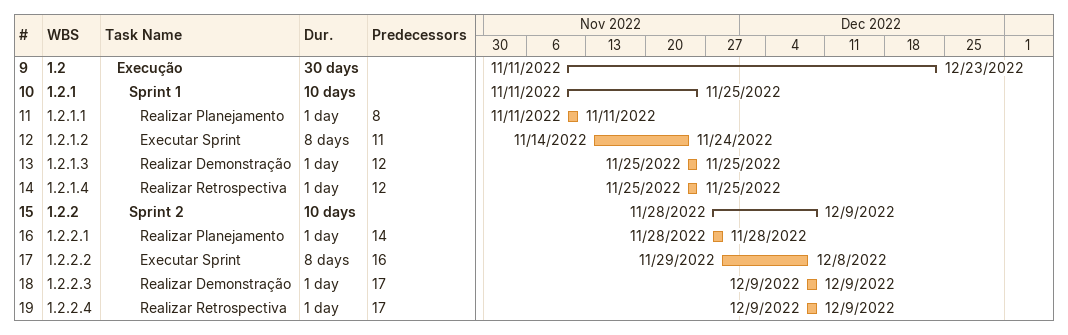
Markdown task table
| ID | WBS | Task | Duration | Start | Finish | Predecessors |
|---|---|---|---|---|---|---|
| 9 | 1.2 | **Execução** | 30d | 2022-11-11 | 2022-12-23 |  |
| 10 | 1.2.1 | **Sprint 1** | 10d | 2022-11-11 | 2022-11-25 |  |
| 11 | 1.2.1.1 | Realizar Planejamento | 1d | 2022-11-11 | 2022-11-11 | 8 |
| 12 | 1.2.1.2 | Executar Sprint | 8d | 2022-11-14 | 2022-11-24 | 11 |
| 13 | 1.2.1.3 | Realizar Demonstração | 1d | 2022-11-25 | 2022-11-25 | 12 |
| 14 | 1.2.1.4 | Realizar Retrospectiva | 1d | 2022-11-25 | 2022-11-25 | 12 |
| 15 | 1.2.2 | **Sprint 2** | 10d | 2022-11-28 | 2022-12-09 |  |
| 16 | 1.2.2.1 | Realizar Planejamento | 1d | 2022-11-28 | 2022-11-28 | 14 |
| 17 | 1.2.2.2 | Executar Sprint | 8d | 2022-11-29 | 2022-12-08 | 16 |
| 18 | 1.2.2.3 | Realizar Demonstração | 1d | 2022-12-09 | 2022-12-09 | 17 |
| 19 | 1.2.2.4 | Realizar Retrospectiva | 1d | 2022-12-09 | 2022-12-09 | 17 |
